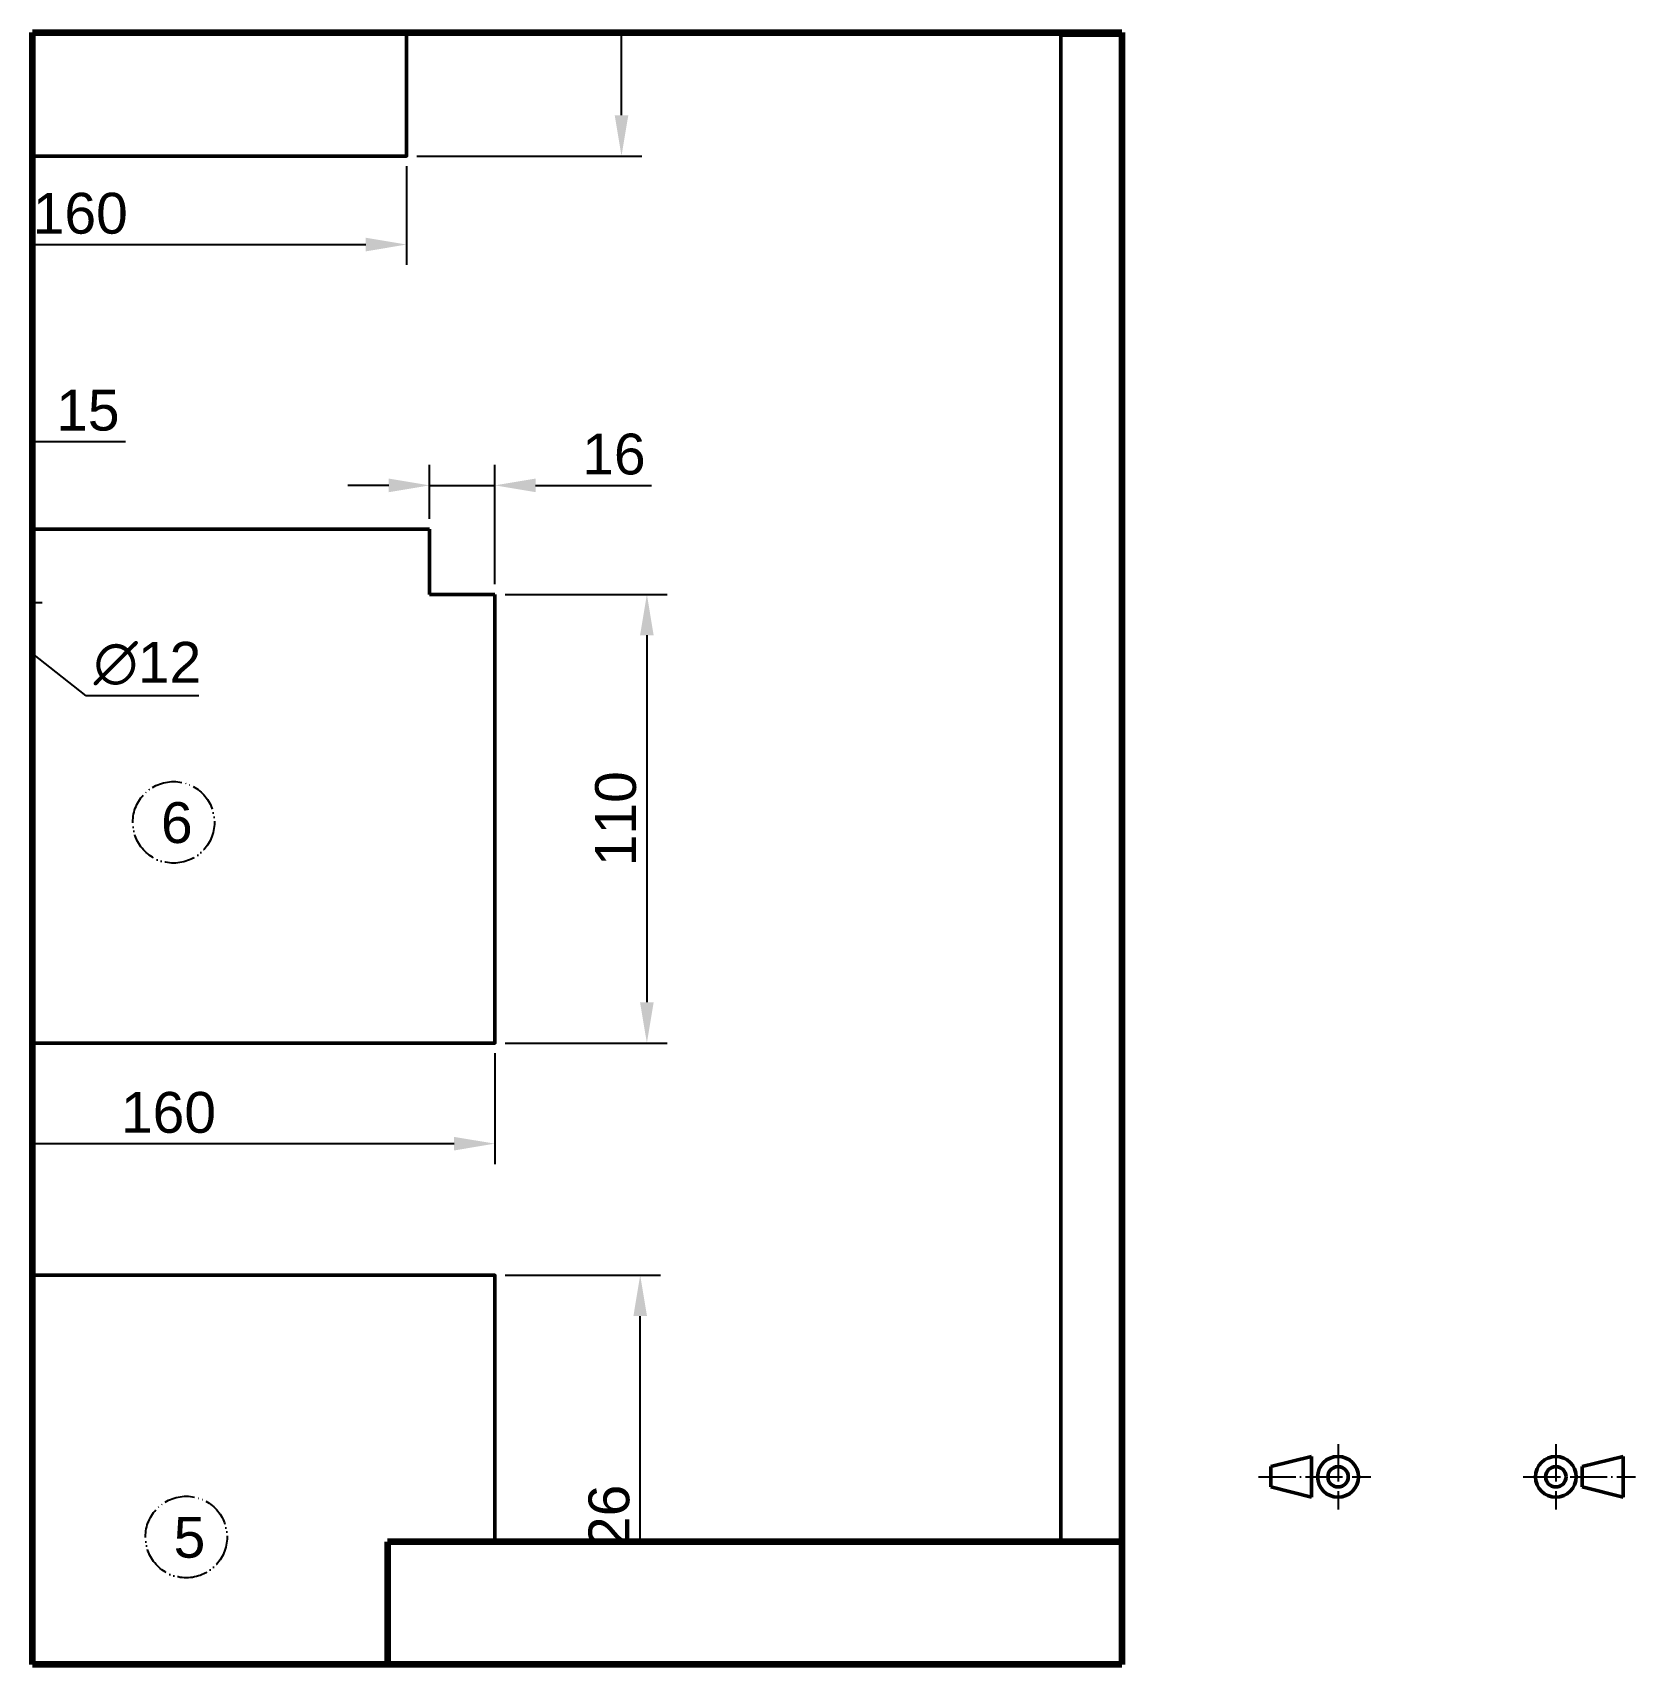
# Paper-space layout 'Formato A3 Portrait' of a CAD drawing. Header units: millimetres. Extents: x 15 to 408, y 5 to 405.
# The model-space entities are those that its viewports show. They can reach past a viewport. Long polylines and large blocks are cut down to what shows.
import ezdxf

# ---------------------------------------------------------------- set-up
doc = ezdxf.new("R2010")
doc.units = ezdxf.units.MM
doc.linetypes.add('ACAD_ISO04W100', pattern=[30, 24, -3, 0, -3])
doc.linetypes.add('ACAD_ISO05W100', pattern=[33, 24, -3, 0, -3, 0, -3])
doc.layers.add('01_LINEA_REFERENCIA', color=6, linetype='Continuous', plot=False)
for name, color, linetype, lineweight in [('02_LINEA_PRINCIPAL_A4_A3', 7, 'Continuous', 50), ('04_LINEA_EJE_A4_A3', 4, 'ACAD_ISO04W100', 25), ('05_LINEA_ACOTADO', 3, 'Continuous', 25), ('07_LINEA_MARCO_CAJETIN', 7, 'Continuous', 100), ('10_LINEA_FANTASMA_A4_A3', 2, 'ACAD_ISO05W100', 25)]:
    doc.layers.add(name, color=color, linetype=linetype, lineweight=lineweight)
doc.layers.add('06_ROTULADO', color=3, linetype='Continuous')
doc.layers.get('01_LINEA_REFERENCIA').off()
doc.styles.get("Standard").update_dxf_attribs({"font": 'arial.ttf'})
doc.dimstyles.new('ISO-25', dxfattribs={"dimtxt": 2.5, "dimasz": 2.5, "dimexe": 1.25, "dimexo": 0.625, "dimtad": 1, "dimtoh": 1, "dimtxsty": 'Standard', "dimcen": 2.5, "dimadec": 0, "dimazin": 0, "dimtfac": 1, "dimtmove": 0, "dimatfit": 3, "dimfxl": 1, "dimarcsym": 0})

# ---------------------------------------------------------------- blocks, each defined once
blk = doc.blocks.new('*D38')
at = {"layer": '05_LINEA_ACOTADO', "color": 0, "lineweight": -2, "transparency": 16777216}
for p, q in [((8690.52, 139.3), (8728.65, 139.3)), ((8723.65, 23.3), (8723.65, 129.3)), ((8690.52, 13.3), (8728.65, 13.3))]:
    blk.add_line(p, q, dxfattribs=at)
at = {"layer": '05_LINEA_ACOTADO', "color": 0, "transparency": 16777216}
for points in [[(8721.99, 129.3), (8725.32, 129.3), (8723.65, 139.3)], [(8721.99, 23.3), (8725.32, 23.3), (8723.65, 13.3)]]:
    blk.add_solid(points, dxfattribs=at)
at = {"layer": 'Defpoints', "color": 0, "transparency": 16777216}
for p in [(8688.02, 139.3), (8723.65, 139.3), (8688.02, 13.3)]:
    blk.add_point(p, dxfattribs=at)
at = {"layer": '05_LINEA_ACOTADO', "color": 0, "transparency": 16777216, "insert": (8716.05, 76.3), "char_height": 10, "attachment_point": 5, "rotation": 90}
blk.add_mtext('126', dxfattribs=at)
blk = doc.blocks.new('*D40')
at = {"layer": '05_LINEA_ACOTADO', "color": 0, "lineweight": -2, "transparency": 16777216}
for p, q in [((8528.02, 193.7), (8528.02, 166.55)), ((8688.02, 193.7), (8688.02, 166.55)), ((8538.02, 171.55), (8678.02, 171.55))]:
    blk.add_line(p, q, dxfattribs=at)
at = {"layer": '05_LINEA_ACOTADO', "color": 0, "transparency": 16777216}
for points in [[(8538.02, 173.21), (8538.02, 169.88), (8528.02, 171.55)], [(8678.02, 173.21), (8678.02, 169.88), (8688.02, 171.55)]]:
    blk.add_solid(points, dxfattribs=at)
at = {"layer": 'Defpoints', "color": 0, "transparency": 16777216}
for p in [(8528.02, 196.2), (8688.02, 196.2), (8688.02, 171.55)]:
    blk.add_point(p, dxfattribs=at)
at = {"layer": '05_LINEA_ACOTADO', "color": 0, "transparency": 16777216, "insert": (8608.02, 179.15), "char_height": 10, "attachment_point": 5}
blk.add_mtext('160', dxfattribs=at)
blk = doc.blocks.new('*D41')
at = {"layer": '05_LINEA_ACOTADO', "color": 0, "lineweight": -2, "transparency": 16777216}
for p, q in [((8690.52, 306.2), (8730.29, 306.2)), ((8725.29, 296.2), (8725.29, 206.2)), ((8690.52, 196.2), (8730.29, 196.2))]:
    blk.add_line(p, q, dxfattribs=at)
at = {"layer": '05_LINEA_ACOTADO', "color": 0, "transparency": 16777216}
for points in [[(8723.62, 296.2), (8726.95, 296.2), (8725.29, 306.2)], [(8723.62, 206.2), (8726.95, 206.2), (8725.29, 196.2)]]:
    blk.add_solid(points, dxfattribs=at)
at = {"layer": 'Defpoints', "color": 0, "transparency": 16777216}
for p in [(8688.02, 306.2), (8688.02, 196.2), (8725.29, 196.2)]:
    blk.add_point(p, dxfattribs=at)
at = {"layer": '05_LINEA_ACOTADO', "color": 0, "transparency": 16777216, "insert": (8717.68, 251.2), "char_height": 10, "attachment_point": 5, "rotation": 90}
blk.add_mtext('110', dxfattribs=at)
blk = doc.blocks.new('*D43')
at = {"layer": '05_LINEA_ACOTADO', "color": 0, "lineweight": -2, "transparency": 16777216}
for p, q in [((8672.02, 324.7), (8672.02, 337.92)), ((8688.02, 308.7), (8688.02, 337.92)), ((8662.02, 332.92), (8652.02, 332.92)), ((8672.02, 332.92), (8688.02, 332.92)), ((8698.02, 332.92), (8726.4, 332.92))]:
    blk.add_line(p, q, dxfattribs=at)
at = {"layer": '05_LINEA_ACOTADO', "color": 0, "transparency": 16777216}
for points in [[(8662.02, 334.59), (8662.02, 331.25), (8672.02, 332.92)], [(8698.02, 334.59), (8698.02, 331.25), (8688.02, 332.92)]]:
    blk.add_solid(points, dxfattribs=at)
at = {"layer": 'Defpoints', "color": 0, "transparency": 16777216}
for p in [(8688.02, 332.92), (8672.02, 322.2), (8688.02, 306.2)]:
    blk.add_point(p, dxfattribs=at)
at = {"layer": '05_LINEA_ACOTADO', "color": 0, "transparency": 16777216, "insert": (8717.21, 340.53), "char_height": 10, "attachment_point": 5}
blk.add_mtext('16', dxfattribs=at)
blk = doc.blocks.new('*D44')
at = {"layer": '05_LINEA_ACOTADO', "color": 0, "lineweight": -2, "transparency": 16777216}
for p, q in [((8544.02, 324.7), (8544.02, 348.69)), ((8559.02, 324.7), (8559.02, 348.69)), ((8534.02, 343.69), (8524.02, 343.69)), ((8544.02, 343.69), (8559.02, 343.69)), ((8569.02, 343.69), (8597.48, 343.69))]:
    blk.add_line(p, q, dxfattribs=at)
at = {"layer": '05_LINEA_ACOTADO', "color": 0, "transparency": 16777216}
for points in [[(8534.02, 345.35), (8534.02, 342.02), (8544.02, 343.69)], [(8569.02, 345.35), (8569.02, 342.02), (8559.02, 343.69)]]:
    blk.add_solid(points, dxfattribs=at)
at = {"layer": 'Defpoints', "color": 0, "transparency": 16777216}
for p in [(8559.02, 343.69), (8544.02, 322.2), (8559.02, 322.2)]:
    blk.add_point(p, dxfattribs=at)
at = {"layer": '05_LINEA_ACOTADO', "color": 0, "transparency": 16777216, "insert": (8588.25, 351.29), "char_height": 10, "attachment_point": 5}
blk.add_mtext('15', dxfattribs=at)
blk = doc.blocks.new('*D46')
at = {"layer": '05_LINEA_ACOTADO', "color": 0, "lineweight": -2, "transparency": 16777216}
for p, q in [((8668.89, 539.65), (8724.07, 539.65)), ((8719.07, 423.65), (8719.07, 529.65)), ((8668.89, 413.65), (8724.07, 413.65))]:
    blk.add_line(p, q, dxfattribs=at)
at = {"layer": '05_LINEA_ACOTADO', "color": 0, "transparency": 16777216}
for points in [[(8717.41, 529.65), (8720.74, 529.65), (8719.07, 539.65)], [(8717.41, 423.65), (8720.74, 423.65), (8719.07, 413.65)]]:
    blk.add_solid(points, dxfattribs=at)
at = {"layer": 'Defpoints', "color": 0, "transparency": 16777216}
for p in [(8666.39, 539.65), (8719.07, 539.65), (8666.39, 413.65)]:
    blk.add_point(p, dxfattribs=at)
at = {"layer": '05_LINEA_ACOTADO', "color": 0, "transparency": 16777216, "insert": (8711.47, 476.65), "char_height": 10, "attachment_point": 5, "rotation": 90}
blk.add_mtext('126', dxfattribs=at)
blk = doc.blocks.new('*D47')
at = {"layer": '05_LINEA_ACOTADO', "color": 0, "lineweight": -2, "transparency": 16777216}
for p, q in [((8506.39, 411.15), (8506.39, 386.96)), ((8666.39, 411.15), (8666.39, 386.96)), ((8516.39, 391.96), (8656.39, 391.96))]:
    blk.add_line(p, q, dxfattribs=at)
at = {"layer": '05_LINEA_ACOTADO', "color": 0, "transparency": 16777216}
for points in [[(8516.39, 393.62), (8516.39, 390.29), (8506.39, 391.96)], [(8656.39, 393.62), (8656.39, 390.29), (8666.39, 391.96)]]:
    blk.add_solid(points, dxfattribs=at)
at = {"layer": 'Defpoints', "color": 0, "transparency": 16777216}
for p in [(8506.39, 413.65), (8666.39, 413.65), (8666.39, 391.96)]:
    blk.add_point(p, dxfattribs=at)
at = {"layer": '05_LINEA_ACOTADO', "color": 0, "transparency": 16777216, "insert": (8586.39, 399.56), "char_height": 10, "attachment_point": 5}
blk.add_mtext('160', dxfattribs=at)
blk = doc.blocks.new('*D97')
at = {"layer": '05_LINEA_ACOTADO', "color": 0, "lineweight": -2, "transparency": 16777216}
for p, q in [((8587.82, 281.33), (8571.55, 294.25)), ((8615.42, 281.33), (8587.82, 281.33))]:
    blk.add_line(p, q, dxfattribs=at)
at = {"layer": '05_LINEA_ACOTADO', "color": 0, "transparency": 16777216}
blk.add_solid([(8572.59, 295.55), (8570.51, 292.94), (8563.72, 300.47)], dxfattribs=at)
at = {"layer": 'Defpoints', "color": 0, "transparency": 16777216}
for p in [(8554.32, 307.93), (8563.72, 300.47)]:
    blk.add_point(p, dxfattribs=at)
at = {"layer": '05_LINEA_ACOTADO', "color": 0, "transparency": 16777216, "insert": (8602.87, 289.22), "char_height": 10, "attachment_point": 5}
blk.add_mtext('∅12', dxfattribs=at)

msp = doc.modelspace()

# ---------------------------------------------------------------- linework, layer by layer
at = {"layer": '02_LINEA_PRINCIPAL_A4_A3'}
for p, q in [((8672.02, 322.198), (8672.02, 306.198)), ((8672.02, 306.198), (8688.02, 306.198))]:
    msp.add_line(p, q, dxfattribs=at)
for points in [[(8506.388, 413.65), (8666.388, 413.65), (8666.388, 539.65), (8506.388, 539.65)], [(8528.02, 13.301), (8688.02, 13.301), (8688.02, 139.301), (8528.02, 139.301)]]:
    msp.add_lwpolyline(points, close=True, dxfattribs=at)
for points in [[(8890.239, 443.301), (8826.739, 443.301), (8826.739, 13.301), (8992.739, 13.301), (8992.739, 443.301), (8929.239, 443.301)], [(8672.02, 322.198), (8544.02, 322.198)], [(8528.02, 306.198), (8528.02, 196.198), (8688.02, 196.198), (8688.02, 306.198)]]:
    msp.add_lwpolyline(points, dxfattribs=at)
at = {"layer": '04_LINEA_EJE_A4_A3', "ltscale": 0.31}
msp.add_line((8541.02, 304.198), (8577.02, 304.198), dxfattribs=at)
at = {"layer": '10_LINEA_FANTASMA_A4_A3', "ltscale": 0.31}
for centre in [(8609.275, 250.32), (8612.374, 75.12)]:
    msp.add_circle(centre, 10, dxfattribs=at)

# ---------------------------------------------------------------- texts
at = {"layer": '06_ROTULADO', "char_height": 10, "attachment_point": 1}
for s, insert in [('6', (8606.176, 255.259)), ('5', (8609.275, 80.059))]:
    msp.add_mtext_dynamic_manual_height_columns(s, width=12.83645, gutter_width=12.5, heights=[0], dxfattribs=dict(at, insert=insert))

# ---------------------------------------------------------------- dimensions: what is measured, and where the dimension line sits
at = {"layer": '05_LINEA_ACOTADO'}
for base, p1, p2, picture, middle in [((8719.073, 539.65), (8666.388, 413.65), (8666.388, 539.65), '*D46', (8719.073, 476.65)), ((8725.286, 196.198), (8688.02, 306.198), (8688.02, 196.198), '*D41', (8725.286, 251.198)), ((8723.654, 139.301), (8688.02, 13.301), (8688.02, 139.301), '*D38', (8723.654, 76.301))]:
    dim = msp.add_linear_dim(base=base, p1=p1, p2=p2, angle=90, dimstyle='ISO-25', override={"dimscale": 4}, dxfattribs=at)
    dim.commit()
    dim.dimension.update_dxf_attribs({"geometry": picture, "text_midpoint": middle, "dimtype": 160})
for base, p1, p2, picture, middle in [((8666.388, 391.957), (8506.388, 413.65), (8666.388, 413.65), '*D47', (8586.388, 391.957)), ((8559.02, 343.687), (8544.02, 322.198), (8559.02, 322.198), '*D44', (8588.25, 343.687)), ((8688.02, 171.546), (8528.02, 196.198), (8688.02, 196.198), '*D40', (8608.02, 171.546))]:
    dim = msp.add_linear_dim(base=base, p1=p1, p2=p2, dimstyle='ISO-25', override={"dimscale": 4}, dxfattribs=at)
    dim.commit()
    dim.dimension.update_dxf_attribs({"geometry": picture, "text_midpoint": middle, "dimtype": 160})
dim = msp.add_linear_dim(base=(8688.02, 332.919), p1=(8672.02, 322.198), p2=(8688.02, 306.198), dimstyle='ISO-25', override={"dimscale": 4}, dxfattribs=at)
dim.commit()
dim.dimension.update_dxf_attribs({"geometry": '*D43', "text_midpoint": (8717.209, 340.525)})
dim = msp.add_diameter_dim_2p(p1=(8554.322, 307.929), p2=(8563.719, 300.467), dimstyle='ISO-25', override={"dimscale": 4, "dimcen": 0, "dimtofl": 0}, dxfattribs=at)
dim.commit()
dim.dimension.update_dxf_attribs({"geometry": '*D97', "text_midpoint": (8602.868, 281.332)})

psp = doc.layouts.new('Formato A3 Portrait')

# ---------------------------------------------------------------- linework, layer by layer
at = {"layer": '02_LINEA_PRINCIPAL_A4_A3'}
for p, q in [((318.51, 53.48), (328.51, 55.98)), ((318.51, 53.48), (318.51, 48.48)), ((328.51, 55.98), (328.51, 45.98)), ((394.89, 53.48), (404.89, 55.98)), ((394.89, 53.48), (394.89, 48.48)), ((404.89, 55.98), (404.89, 45.98)), ((318.51, 48.48), (328.51, 45.98)), ((394.89, 48.48), (404.89, 45.98))]:
    psp.add_line(p, q, dxfattribs=at)
for centre, radius in [((335.01, 50.98), 5), ((335.01, 50.98), 2.5), ((388.39, 50.98), 5), ((388.39, 50.98), 2.5)]:
    psp.add_circle(centre, radius, dxfattribs=at)
at = {"layer": '04_LINEA_EJE_A4_A3', "ltscale": 0.38}
for p, q in [((335.01, 58.98), (335.01, 42.98)), ((388.39, 58.98), (388.39, 42.98)), ((315.51, 50.98), (343.01, 50.98)), ((380.39, 50.98), (407.89, 50.98))]:
    psp.add_line(p, q, dxfattribs=at)
at = {"layer": '07_LINEA_MARCO_CAJETIN'}
for p, q in [((15, 5), (15, 405)), ((15, 405), (282, 405)), ((282, 405), (282, 5)), ((282, 35), (102, 35)), ((102, 35), (102, 5)), ((282, 5), (15, 5))]:
    psp.add_line(p, q, dxfattribs=at)

# ---------------------------------------------------------------- viewports
at = {"layer": '01_LINEA_REFERENCIA'}
vp = psp.add_viewport(center=(148.5, 205), size=(267, 400), view_center_point=(8708.214, 243.904), view_height=400, dxfattribs=at)
vp.dxf.flags = 0x10000  # cut along an outline
vp.dxf.clipping_boundary_handle = psp.add_lwpolyline([(15, 405), (15, 5), (102, 5), (102, 35), (282, 35), (282, 405), (15, 405)], format="xyb", close=True, dxfattribs={"invisible": 1}).dxf.handle

doc.saveas('drawing.dxf')
